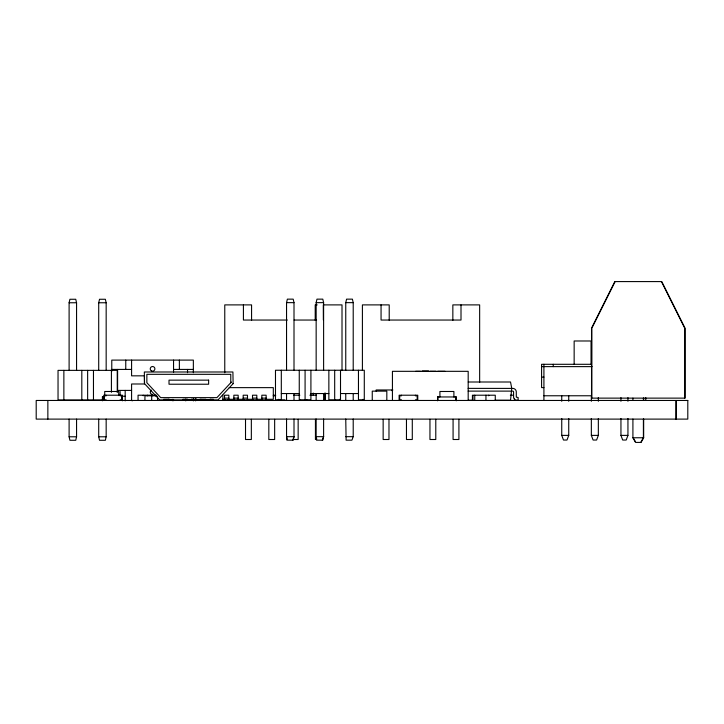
<?xml version="1.0" encoding="UTF-8"?>
<svg xmlns="http://www.w3.org/2000/svg" width="724" height="724" viewBox="0 0 724 724"><rect width="100%" height="100%" fill="white"/><g stroke="black" fill="none" stroke-linecap="round" stroke-linejoin="round"><path stroke-width="1.09" d="M69.106 370.362L69.106 302.759L69.92 299.265L75.749 299.265L76.563 302.759L76.563 370.362M98.708 370.362L98.708 302.759L99.523 299.265L105.351 299.265L106.166 302.759L106.166 370.362M76.563 419.096L76.563 436.789L75.749 440.283L69.92 440.283L69.106 436.789L69.106 419.096M106.166 419.096L106.166 436.789L105.351 440.283L99.523 440.283L98.708 436.789L98.708 419.096M286.55 370.245L286.55 302.641L287.365 299.148L293.193 299.148L294.007 302.641L294.007 370.245M316.153 370.245L316.153 302.641L316.967 299.148L322.795 299.148L323.61 302.641L323.61 370.245M345.755 370.245L345.755 302.641L346.57 299.148L352.398 299.148L353.212 302.641L353.212 370.245M292.731 440.165L294.007 436.672L294.007 418.979M322.334 440.165L323.61 436.672L323.61 418.979M353.212 418.979L353.212 436.672L351.936 440.165L346.108 440.165L345.755 418.979M568.738 418.472L568.738 435.386L566.992 440.047L563.489 440.047L561.743 435.386L561.743 418.472M598.341 418.472L598.341 435.386L596.585 440.047L593.092 440.047L591.345 435.386L591.345 418.472M627.943 418.472L627.943 435.386L626.188 440.047L622.694 440.047L620.948 435.386L620.948 418.472M592.295 327.212L615.11 281.582M640.776 442.418L643.401 437.758L643.401 419.042M643.663 419.042L643.663 437.758L641.039 442.418L635.536 442.418L632.912 437.758L632.912 419.042M231.399 382.055L216.938 397.63L160.701 397.63L146.863 382.724L146.863 374.317L230.775 374.317L230.775 382.724M69.106 302.759L76.563 302.759M98.708 302.759L106.166 302.759M286.55 302.641L294.007 302.641M316.153 302.641L323.61 302.641M345.755 302.641L353.212 302.641M317.202 304.894L315.212 304.894L315.212 320.307M287.328 320.044L243.418 320.044L243.418 304.894M294.089 320.044L316.605 320.044M591.526 364.299L541.579 364.299L541.579 387.602L543.914 387.602M541.579 366.625L592.069 366.625M111.777 369.421L131.587 369.421M173.543 369.421L193.353 369.421M422.192 370.978L428.572 370.978M541.579 377.113L543.914 377.113M468.247 382.001L510.529 382.001L511.75 388.381L510.529 400.227L494.945 400.227M229.227 387.639L273.31 387.639L273.31 399.295L266.522 399.295M468.147 388.381L513.144 388.408A3.647 3.647 0 0 1 516.284 391.548L516.312 397.141L518.113 397.494L518.113 400.227L516.764 400.227A3.222 3.222 0 0 1 513.578 396.58L513.578 392.028A0.914 0.914 0 0 0 512.664 391.114L468.147 391.114M392.616 389.974L376.163 389.974L376.163 391.132M131.587 390.408L117.605 390.408L117.605 369.421M281.31 393.548L299.256 393.548M310.913 393.548L328.859 393.548M340.515 393.548L358.461 393.548M156.094 395.214L138.058 395.214L138.058 400.463M273.31 395.214L275.636 395.214M293.609 395.214L299.827 395.214M309.926 395.214L316.144 395.214M510.357 395.214L513.461 395.214M156.674 395.802L144.936 395.802L144.936 400.463M273.31 395.802L275.636 395.802M543.914 395.766L591.345 395.766L591.345 401.268M122.266 396.227L125.18 396.227M103.948 396.616L102.401 396.616L102.401 400.806M439.911 396.616L437.577 396.616L437.577 400.806M453.894 396.616L456.229 396.616L456.229 400.806M224.53 398.128L228.847 398.128M233.852 398.128L238.169 398.128M243.183 398.128L247.49 398.128M252.504 398.128L256.812 398.128M261.826 398.128L266.142 398.128M163.687 399.295L169.335 399.295M182.891 399.295L187.416 399.295M191.932 399.295L196.457 399.295M199.851 399.295L205.498 399.295M210.014 399.295L213.408 399.295M222.449 399.295L224.712 399.295M228.096 399.295L233.752 399.295M238.268 399.295L243.925 399.295M247.309 399.295L252.966 399.295M256.35 399.295L262.007 399.295M167.778 399.874L166.031 399.874L166.031 400.463M168.592 399.883L172.9 399.883M187.235 399.883L191.552 399.883M196.557 399.883L200.874 399.883M205.888 399.883L210.195 399.883M224.53 399.883L228.847 399.883M233.852 399.883L238.169 399.883M243.183 399.883L247.49 399.883M252.504 399.883L256.812 399.883M261.826 399.883L266.142 399.883M102.989 399.956L58.038 399.956L58.038 370.362L117.243 370.362L117.243 392.553M468.229 400.227L472.681 400.227M561.743 435.386L568.738 435.386M591.345 435.386L598.341 435.386M620.948 435.386L627.943 435.386M345.755 436.672L353.212 436.672M69.106 436.789L76.563 436.789M98.708 436.789L106.166 436.789M632.912 437.758L643.663 437.758M293.292 439.504L298.152 439.504L298.152 419.296M633.174 437.758L635.274 441.486M661.465 281.582L684.768 328.198L684.768 398.128M316.768 439.296L316.153 436.672L316.153 418.979M287.166 439.296L286.55 436.672L286.55 418.979M645.772 397.63L645.772 400.426M643.663 398.128L643.663 400.327M643.401 398.128L643.401 400.327M632.912 398.128L632.912 400.327M627.943 397.63L627.943 401.268M620.948 397.63L620.948 401.268M598.341 397.63L598.341 401.268M591.807 328.198L591.807 398.128M591.056 364.48L591.056 340.986L574.15 340.986L574.15 364.48M568.738 395.766L568.738 401.268M561.743 395.766L561.743 401.268M553.236 364.299L553.236 366.625M543.914 364.299L543.914 400.426M514.502 398.363L514.502 400.463M495.27 400.463L495.27 395.214L472.428 395.214L472.428 400.463M488.745 395.214L488.745 395.802M485.949 395.214L485.949 400.463M479.65 382.471L479.65 304.894L452.844 304.894L452.844 320.307M474.754 395.214L474.754 400.463M473.007 395.802L473.007 399.874M468.184 400.463L468.184 371.322L392.426 371.322L392.426 400.463M461.007 304.894L461.007 320.044L381.059 320.044L381.059 304.894M458.907 419.296L458.907 439.504L453.079 439.504L453.079 419.296M455.876 400.463L455.876 396.96L437.93 396.96L437.93 400.463M453.894 396.96L453.894 391.485L439.911 391.485L439.911 396.96M445.025 371.322L437.785 371.322M435.866 371.322L429.984 371.322M435.785 419.296L435.785 439.504L429.956 439.504L429.956 419.296M420.526 371.322L415.667 371.322M417.766 400.463L417.766 395.214L399.123 395.214L399.123 400.463M415.431 395.214L415.431 395.802L417.187 395.802L417.187 399.874L415.431 399.874L415.431 400.463M412.291 419.296L412.291 439.504L406.463 439.504L406.463 419.296M401.449 395.214L401.449 395.802L399.702 395.802L399.702 399.874L401.449 399.874L401.449 400.463M389.213 320.307L389.213 304.894L362.407 304.894L362.407 370.498M388.978 419.296L388.978 439.504L383.15 439.504L383.15 419.296M386.824 400.463L386.824 391.132L372.254 391.132L372.254 400.463M363.167 399.295L363.167 400.463M358.461 370.245L358.461 399.847L364.29 399.847L364.29 370.245L275.482 370.245L275.482 399.847L284.957 399.883L284.957 400.463M353.212 393.548L353.212 400.182M345.755 393.548L345.755 400.182M342.009 370.498L342.009 304.894L323.302 304.894L323.366 320.044M340.515 370.245L340.515 399.847L328.859 399.847L328.859 370.245M339.511 399.295L339.511 400.463M334.687 370.245L334.687 399.847M325.112 393.042L325.112 400.463M324.94 393.177L324.94 400.463M323.61 393.548L323.61 400.182M316.153 393.548L316.144 400.463M315.438 419.296L315.438 439.504M313.23 393.042L313.23 395.159M310.913 370.245L310.913 399.847L299.256 399.847L299.256 370.245M306.813 399.874L306.813 400.463M305.085 370.245L305.085 399.847M299.827 399.874L299.827 400.463M294.007 393.548L294.007 400.182M286.55 393.548L286.55 400.182M281.31 370.245L281.31 399.847M274.649 419.296L274.649 439.504L268.821 439.504L268.821 419.296M266.142 400.463L266.142 395.214L261.826 395.214L261.835 400.463M256.83 400.463L256.812 395.214L252.504 395.214L252.513 400.463M251.572 320.307L251.572 304.894L224.766 304.894L224.766 372.76M251.337 419.296L251.337 439.504L245.517 439.504L245.517 419.296M247.499 400.463L247.49 395.214L243.183 395.214L243.183 400.463M238.169 400.463L238.169 395.214L233.852 395.214L233.87 400.463M228.856 400.463L228.847 395.214L224.53 395.214L224.53 400.463L224.54 399.295M222.902 395.214L222.902 400.463M213.58 399.874L213.58 400.463M205.888 399.295L205.897 400.463M200.883 399.295L200.874 400.463M196.557 399.295L196.557 400.463M195.688 398.77L195.688 400.897M193.353 372.724L193.353 360.099L111.777 360.099L111.777 371.312M193.353 398.77L193.353 400.897M191.561 399.295L191.552 400.463M187.525 369.421L187.525 372.733M187.235 399.295L187.235 400.463M185.778 399.024L185.778 400.897M182.928 399.874L182.928 400.463M179.371 360.099L179.371 369.421M173.606 399.874L173.606 400.463M173.543 360.099L173.543 372.498M172.964 400.897L172.909 399.295M168.592 399.295L168.602 400.463M165.217 399.874L165.217 400.463M157.524 396.734L157.524 400.463M155.895 395.214L155.895 395.802M152.049 395.214L152.049 395.802M151.696 395.802L151.696 400.463M147.379 395.214L147.379 395.802M143.189 395.214L143.189 395.802M132.166 400.426L132.166 400.897M131.587 360.099L131.587 375.837L144.411 375.837L144.411 383.992L131.587 383.992L131.587 400.426M125.759 360.099L125.759 369.421M125.18 390.408L125.18 400.897M122.447 400.806L122.447 395.214L103.794 395.214L103.794 400.463M122.094 396.96L122.094 400.463M120.112 391.485L120.112 395.802L121.858 395.802L121.858 399.874L120.112 399.874L120.112 400.463M118.718 395.585L118.718 391.485L104.727 391.485L104.727 395.585M111.415 370.362L111.415 392.281M106.129 395.214L106.129 395.802L104.383 395.802L104.383 399.874L106.129 399.874L106.129 400.463M102.745 396.96L102.745 400.463M93.468 370.362L93.468 399.956M87.64 370.362L87.64 399.956M81.812 370.362L81.812 399.956M63.866 370.362L63.866 399.956M47.856 400.463L47.856 419.106M280.297 400.463A2.335 2.335 0 0 1 278.278 399.295M280.297 399.883A1.747 1.747 0 0 1 279.066 399.367M391.521 390.652A2.362 2.362 0 0 1 392.824 390.01M191.742 399.304A5.05 5.05 0 0 1 191.471 399.521M256.857 400.463A5.05 5.05 0 0 1 256.513 400.39M152.565 394.48A2.335 2.335 0 0 1 151.397 390.136M294.007 436.672L293.193 440.165L286.903 440.165L286.55 436.672L294.007 436.672M323.61 436.672L322.795 440.165L316.506 440.165L316.153 436.672L323.61 436.672M614.848 281.582L591.535 328.198L591.535 398.128L685.04 398.128L685.04 328.198L661.727 281.582L614.848 281.582M233.11 383.648L217.96 399.956L159.687 399.956L144.538 383.648L144.338 371.991L232.911 371.991L233.11 383.648M208.63 380.145L169.009 380.145L169.009 384.227L208.63 384.227L208.63 380.145M687.8 400.463L36.2 400.463L36.2 419.106L687.8 419.106L687.8 400.463M676.144 419.106L676.144 400.463L676.089 419.106M210.204 400.463L210.204 399.295L210.195 400.463M151.397 370.86A2.335 2.335 0 0 0 154.9 368.842A2.335 2.335 0 0 0 151.397 366.824A2.335 2.335 0 0 0 151.397 370.86"/></g></svg>
